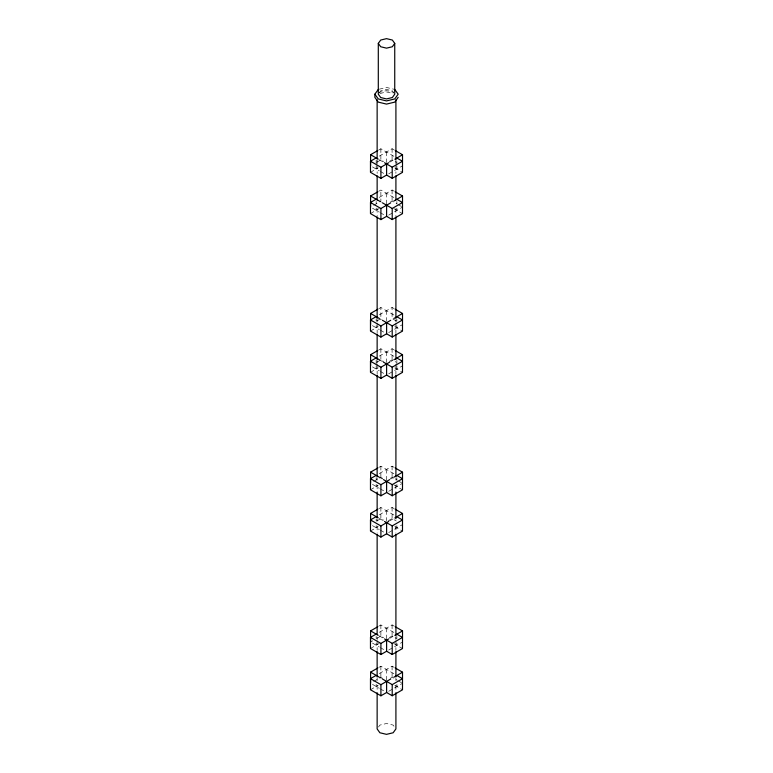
<?xml version="1.0" encoding="UTF-8"?>
<svg xmlns="http://www.w3.org/2000/svg" width="773" height="773" viewBox="0 0 773 773"><rect width="100%" height="100%" fill="white"/><g stroke="black" fill="none" stroke-linecap="round" stroke-linejoin="round"><path stroke-width="0.58" stroke-dasharray="3.87 2.9" d="M379.504 92.509L380.712 90.837L386.519 89.446L392.336 90.837L393.544 92.509M378.509 727.016L379.881 725.093L386.519 723.509L393.157 725.093L394.539 727.016M378.818 149.962L380.876 148.774L395.844 157.412M379.243 156.146L392.085 148.725L394.172 149.933M376.76 162.262L380.876 159.885L383.659 161.489M370.47 172.321L378.219 167.847M389.263 161.47L392.085 159.837L396.259 162.253M389.689 162.175L393.805 159.798M388.664 173.877L402.53 165.866M378.818 191.231L380.876 190.042L395.844 198.68M379.243 197.415L392.085 189.994L394.172 191.202M373.678 205.309L380.876 201.154L380.876 190.042M370.47 213.59L379.243 208.517M390.201 202.197L392.085 201.106L397.312 204.12M388.664 215.145L402.53 207.135M378.818 308.688L380.876 307.499L395.844 316.138M379.243 314.862L392.085 307.451L394.172 308.659M376.76 320.988L380.876 318.611L380.876 307.499M370.47 331.047L378.219 326.573M388.664 332.603L402.53 324.592M378.818 349.956L380.876 348.768L395.844 357.406M379.243 356.131L392.085 348.72L394.172 349.927M376.76 362.257L380.876 359.88L383.659 361.484M370.47 372.315L378.219 367.842M389.263 361.464L392.085 359.832L396.259 362.247M390.713 361.571L392.771 360.382M388.664 373.871L402.53 365.861M378.818 467.414L380.876 466.225L395.844 474.864M379.243 473.588L392.085 466.177L394.172 467.385M373.678 481.492L380.876 477.337L382.732 478.41M370.47 489.763L378.219 485.299M390.201 478.371L392.085 477.289L397.312 480.304M390.713 479.028L392.771 477.84M388.664 491.328L402.53 483.318M378.818 508.682L380.876 507.494L395.844 516.132M379.243 514.857L392.085 507.446L394.172 508.653M376.76 520.983L380.876 518.606L383.659 520.21M370.47 531.032L378.219 526.568M388.317 520.731L392.085 518.557L396.259 520.973M389.689 520.896L393.805 518.519M388.664 532.597L402.53 524.587M378.818 626.14L380.876 624.951L395.844 633.589M379.243 632.314L392.085 624.903L394.172 626.111M370.596 641.996L372.654 640.807M376.76 638.43L380.876 636.063L383.659 637.667M370.47 648.489L379.243 643.426M389.263 637.638L392.085 636.015L396.259 638.421M389.689 638.343L393.805 635.976M388.664 650.054L402.53 642.044M378.818 667.408L380.876 666.22L395.844 674.858M379.243 673.583L392.085 666.171L394.172 667.379M373.678 681.486L380.876 677.332L382.732 678.394M370.47 689.758L378.219 685.293M390.201 678.365L392.085 677.283L397.312 680.298M388.664 691.323L402.53 683.313M379.311 89.185L386.519 87.465L394.761 89.436M378.287 92.605L386.519 90.634L393.728 92.364M379.881 93.533L386.519 91.939L393.157 93.533M394.8 167.925L402.491 172.369M379.292 159.731L383.476 162.146M372.451 166.891L379.292 170.843M380.335 171.442L384.519 173.857M398.356 204.729L401.487 206.536M393.757 208.584L402.491 213.638M379.292 200.999L381.379 202.207M372.451 208.159L379.292 212.111M380.335 212.71L385.563 215.735M396.259 320.979L392.085 318.563L392.085 307.451M394.8 326.65L402.491 331.095M379.292 318.457L381.379 319.664M372.451 325.617L379.292 329.569M380.335 330.168L384.519 332.583M394.8 367.919L402.491 372.364M379.292 359.725L382.422 361.532M372.451 366.885L379.292 370.837M380.335 371.436L384.519 373.852M398.356 480.903L401.487 482.719M393.757 484.768L402.491 489.811M379.292 477.183L382.422 478.989M372.451 484.342L379.292 488.294M380.335 488.894L385.563 491.908M394.8 526.645L402.491 531.08M379.292 518.451L383.476 520.867M372.451 525.611L379.292 529.563M380.335 530.162L384.519 532.578M393.757 643.494L402.491 648.537M379.292 635.908L383.476 638.314M372.451 643.068L379.292 647.02M380.335 647.619L384.519 650.035M398.356 680.897L401.487 682.714M394.8 685.361L402.491 689.806M379.292 677.177L381.379 678.385M372.451 684.337L379.292 688.289M380.335 688.888L384.519 691.304M396.887 161.354L396.887 164.688M396.887 165.799L396.887 169.132M396.887 201.511L396.887 203.734M396.887 208.179L396.887 210.401M396.887 318.969L396.887 321.191M396.887 325.636L396.887 327.858M396.887 360.237L396.887 364.682M396.887 365.793L396.887 369.127M396.887 477.695L396.887 479.907M396.887 484.352L396.887 486.575M396.887 525.621L396.887 527.843M396.887 636.411L396.887 638.633M396.887 643.078L396.887 645.3M396.887 684.347L396.887 686.569M395.911 161.364L395.911 163.779M395.911 164.987L395.911 173.442M395.911 208.459L395.911 215.706M395.911 319.558L395.911 321.974M395.911 323.182L395.911 332.844M395.911 364.238L395.911 373.9M395.911 477.753L395.911 480.168M395.911 485L395.911 492.246M395.911 526.055L395.911 533.302M395.911 637.155L395.911 639.571M395.911 640.778L395.911 650.441M395.911 678.211L395.911 680.626M395.911 685.458L395.911 691.497M392.085 148.725L392.085 159.837M392.085 189.994L392.085 201.106M392.085 348.72L392.085 359.832M392.085 466.177L392.085 477.289M392.085 507.446L392.085 518.557M392.085 624.903L392.085 636.015M392.085 666.171L392.085 677.283M386.442 151.991L386.442 163.093M386.442 193.26L386.442 204.362M386.442 310.707L386.442 321.819M386.442 351.976L386.442 363.088M386.442 469.433L386.442 480.545M386.442 510.702L386.442 521.814M386.442 628.159L386.442 639.271M386.442 669.428L386.442 680.54M380.876 148.774L380.876 159.885M380.876 348.768L380.876 359.88M380.876 466.225L380.876 477.337M380.876 507.494L380.876 518.606M380.876 624.951L380.876 636.063M380.876 666.22L380.876 677.332M377.137 160.156L377.137 163.779M377.137 164.987L377.137 173.442M377.137 208.459L377.137 215.706M377.137 319.558L377.137 321.974M377.137 323.182L377.137 332.844M377.137 360.614L377.137 363.03M377.137 364.238L377.137 373.9M377.137 477.753L377.137 480.168M377.137 485L377.137 492.246M377.137 518.809L377.137 521.224M377.137 526.055L377.137 533.302M377.137 637.155L377.137 639.571M377.137 640.778L377.137 650.441M377.137 678.211L377.137 680.626M377.137 685.458L377.137 691.497M376.161 160.146L376.161 164.591M376.161 165.702L376.161 169.036M376.161 201.415L376.161 203.637M376.161 208.082L376.161 210.304M376.161 318.872L376.161 321.095M376.161 325.539L376.161 327.762M376.161 360.141L376.161 364.585M376.161 365.697L376.161 369.03M376.161 477.598L376.161 479.82M376.161 484.265L376.161 486.488M376.161 518.867L376.161 521.089M376.161 525.534L376.161 527.756M376.161 636.324L376.161 638.537M376.161 642.981L376.161 645.204M376.161 684.25L376.161 686.472"/><path stroke-width="1.16" d="M378.297 43.394L380.712 40.041L386.519 38.65L392.336 40.041L394.742 43.394L394.742 94.19L392.336 97.543L386.519 98.934L380.712 97.543L378.297 94.19L378.297 43.394L380.712 46.757L386.519 48.148L392.336 46.757L394.742 43.394M398.172 97.359L394.761 102.123L386.519 104.094L378.287 102.123L374.866 97.359L374.866 94.19L378.287 89.436M370.596 165.818L370.596 154.716L377.794 150.561M395.216 150.542L402.53 154.764L402.491 172.369L392.211 178.302L386.606 175.065L380.915 178.35L370.47 172.321L370.47 161.209L376.161 157.924M370.47 161.209L380.915 167.239L388.664 162.765M394.829 159.209L402.53 154.764M384.519 162.745L392.211 167.19L402.491 161.257L396.887 158.021M370.596 207.087L370.596 195.984L377.794 191.83M395.216 191.81L402.53 196.023L402.491 213.638L392.211 219.571L386.606 216.334L380.915 219.619L370.47 213.59L370.47 202.478L376.161 199.192M370.47 202.478L380.915 208.507L390.713 202.845M393.805 201.067L402.53 196.023M382.422 202.806L392.211 208.459L402.491 202.526L396.887 199.289M370.596 324.544L370.596 313.432L377.794 309.277M395.216 309.258L402.53 313.48L402.491 331.095L392.211 337.028L386.606 333.791L380.915 337.076L370.47 331.047L370.47 319.935L376.161 316.65M370.47 319.935L380.915 325.964L390.713 320.302M393.805 318.524L402.53 313.48M382.422 320.264L392.211 325.916L402.491 319.983L396.887 316.746M370.596 365.813L370.596 354.701L377.794 350.546M395.216 350.527L402.53 354.749L402.491 372.364L392.211 378.297L386.606 375.06L380.915 378.345L370.47 372.315L370.47 361.204L376.161 357.918M370.47 361.204L380.915 367.233L389.689 362.17M393.805 359.793L402.53 354.749M383.476 362.141L392.211 367.185L402.491 361.252L396.887 358.015M370.596 483.27L370.596 472.158L377.794 468.003M395.216 467.984L402.53 472.206L402.491 489.811L392.211 495.754L386.606 492.517L380.915 495.802L370.47 489.763L370.47 478.661L376.161 475.376M370.47 478.661L380.915 484.69L389.689 479.627M393.805 477.25L402.53 472.206M383.476 479.598L392.211 484.642L402.491 478.709L396.887 475.472M370.596 524.538L370.596 513.427L377.794 509.272M395.216 509.252L402.53 513.475L402.491 531.08L392.211 537.022L386.606 533.785L380.915 537.071L370.47 531.032L370.47 519.929L376.161 516.644M370.47 519.929L380.915 525.959L388.664 521.485M394.829 517.92L402.53 513.475M384.519 521.466L392.211 525.911L402.491 519.978L396.887 516.741M370.596 641.996L370.596 630.884L377.794 626.729M395.216 626.71L402.53 630.932L402.491 648.537L392.211 654.48L386.606 651.243L380.915 654.528L370.47 648.489L370.47 637.377L376.161 634.102M370.47 637.377L380.915 643.416L388.664 638.942M394.829 635.377L402.53 630.932M384.519 638.923L392.211 643.368L402.491 637.425L396.887 634.189M370.596 683.264L370.596 672.152L377.794 667.998M395.216 667.978L402.53 672.201L402.491 689.806L392.211 695.748L386.606 692.511L380.915 695.797L370.47 689.758L370.47 678.646L376.161 675.37M370.47 678.646L380.915 684.685L390.713 679.023M393.805 677.245L402.53 672.201M382.422 678.984L392.211 684.636L402.491 678.694L396.887 675.457M370.596 154.716L378.248 159.132M370.596 195.984L379.292 200.999M370.596 313.432L379.292 318.457M370.596 354.701L379.292 359.725M370.596 472.158L379.292 477.183M370.596 513.427L378.248 517.842M370.596 630.884L378.248 635.3M370.596 672.152L379.292 677.177M394.761 89.436L398.172 94.19L394.761 98.944L386.519 100.915L378.287 98.944L374.866 94.19M395.911 99.775L395.911 160.156M395.911 175.858L395.911 200.004M395.911 216.913L395.911 318.35M395.911 334.052L395.911 359.406M395.911 375.108L395.911 476.545M395.911 492.246L395.911 518.809M395.911 534.51L395.911 635.947M395.911 651.649L395.911 677.003M395.911 692.705L395.911 728.929L393.157 732.765L386.519 734.35L379.881 732.765L377.137 728.929L377.137 692.705M392.211 167.19L392.211 178.302M392.211 208.459L392.211 219.571M392.211 325.916L392.211 337.028M392.211 367.185L392.211 378.297M392.211 484.642L392.211 495.754M392.211 525.911L392.211 537.022M392.211 643.368L392.211 654.48M392.211 684.636L392.211 695.748M386.606 163.953L386.606 175.065M386.606 205.222L386.606 216.334M386.606 322.679L386.606 333.791M386.606 363.948L386.606 375.06M386.606 481.405L386.606 492.517M386.606 522.674L386.606 533.785M386.606 640.131L386.606 651.243M386.606 681.4L386.606 692.511M380.915 167.239L380.915 178.35M380.915 208.507L380.915 219.619M380.915 325.964L380.915 337.076M380.915 367.233L380.915 378.345M380.915 484.69L380.915 495.802M380.915 525.959L380.915 537.071M380.915 643.416L380.915 654.528M380.915 684.685L380.915 695.797M377.137 99.775L377.137 158.948M377.137 175.858L377.137 200.004M377.137 216.913L377.137 318.35M377.137 334.052L377.137 359.406M377.137 375.108L377.137 476.545M377.137 492.246L377.137 517.601M377.137 534.51L377.137 634.739M377.137 651.649L377.137 677.003"/></g></svg>
